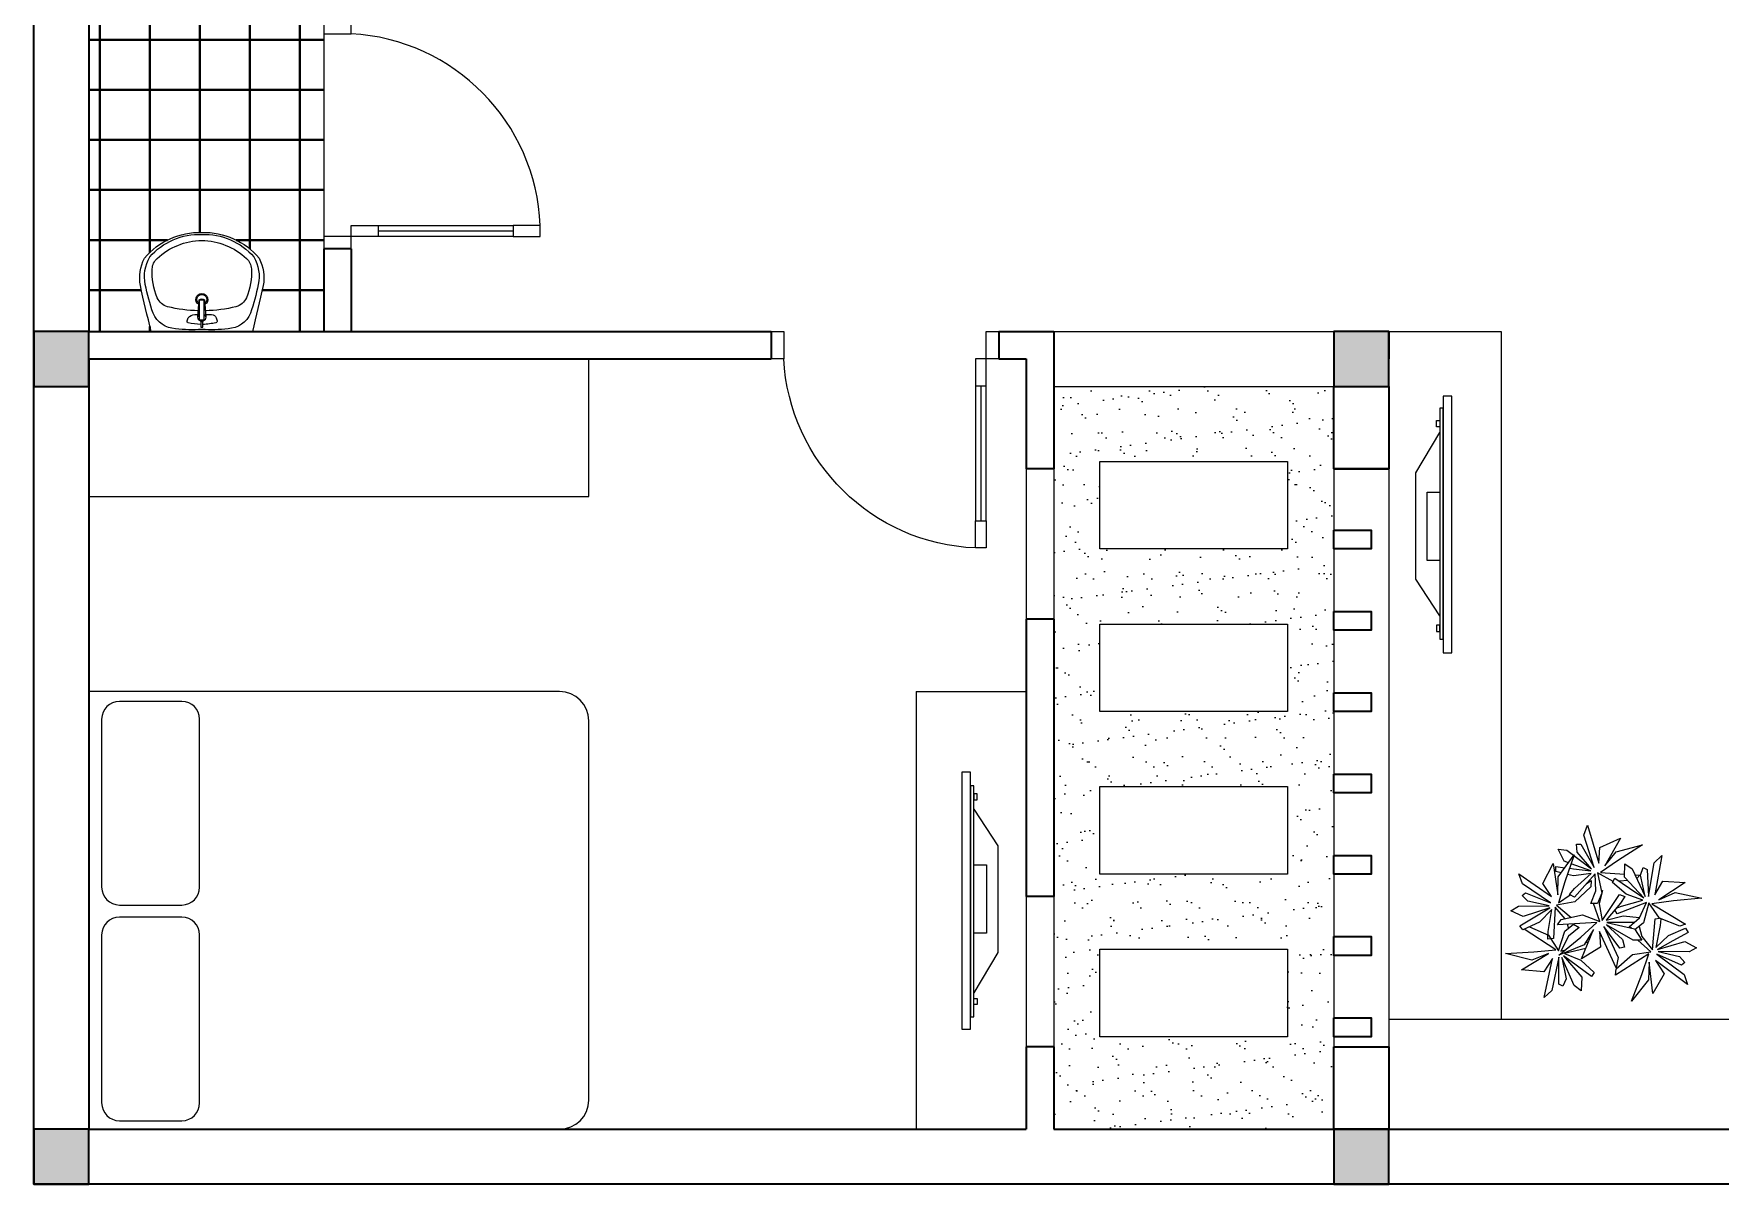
# Model space of a CAD drawing. Header units: millimetres. Extents: x -529782 to -142003, y -492574 to -273331.
# Drawn here: x -437588 to -430842, y -323175 to -318575 of the extents above; entities that cross this region are included whole.
import ezdxf

# ---------------------------------------------------------------- set-up
doc = ezdxf.new("R2010")
doc.units = ezdxf.units.MM
doc.header["$LTSCALE"] = 500
doc.header["$MEASUREMENT"] = 0
doc.layers.get('0').update_dxf_attribs({"linetype": 'CONTINUOUS', "lineweight": 13})
for name, color, linetype, lineweight in [('1.cat 30', 30, 'CONTINUOUS', 35), ('1.cot', 2, 'CONTINUOUS', 35), ('4.dim 08', 8, 'CONTINUOUS', 13), ('CA.dim 08', 251, 'CONTINUOUS', 13), ('CA.noi that 15', 15, 'CONTINUOUS', 9), ('garden1', 88, 'CONTINUOUS', 9), ('noithat', 15, 'CONTINUOUS', 9), ('RAT MANH', 250, 'CONTINUOUS', 40)]:
    doc.layers.add(name, color=color, linetype=linetype, lineweight=lineweight)
doc.layers.add('NTHT', color=5, linetype='CONTINUOUS')

# ---------------------------------------------------------------- blocks, each defined once
blk = doc.blocks.new('A$C1A9D127A')
at = {"layer": 'noithat', "color": 135, "linetype": 'Continuous'}
for p, q in [((49.99985728343017, 109.9998206971213), (-0.0001427165698260069, 109.9998206971213)), ((-0.0001427165698260069, 109.9998206971213), (-0.0001427165698260069, -0.000179302878677845)), ((49.99985728343017, -0.000179302878677845), (49.99985728343017, 109.9998206971213)), ((-0.0001427165698260069, -0.000179302878677845), (49.99985728343017, -0.000179302878677845))]:
    blk.add_line(p, q, dxfattribs=at)
blk = doc.blocks.new('A$C2BDB356E')
at = {"layer": 'noithat', "color": 135, "linetype": 'Continuous'}
for p, q in [((0.0007344302721321583, 599.9999563574092), (0.0007344302721321583, 699.9999563574092)), ((0.0007344302721321583, 699.9999563574092), (40.00073443027213, 699.9999563574092)), ((40.00073443027213, 699.9999563574092), (40.00073443027213, 599.9999563574092)), ((40.00073443027213, 599.9999563574092), (0.0007344302721321583, 599.9999563574092)), ((0.0007344302721321583, 99.99995635740925), (0.0007344302721321583, -4.364259075373411e-05)), ((40.00073443027213, 99.99995635740925), (0.0007344302721321583, 99.99995635740925)), ((40.00073443027213, -4.364259075373411e-05), (40.00073443027213, 99.99995635740925)), ((0.0007344302721321583, -4.364259075373411e-05), (40.00073443027213, -4.364259075373411e-05))]:
    blk.add_line(p, q, dxfattribs=at)
at = {"layer": 'noithat', "color": 8, "linetype": 'Continuous'}
for p, q in [((0.0007344302721321583, 99.99995635740925), (0.0007344302721321583, 599.9999563574092)), ((20.00073443027213, 599.9999563574092), (20.00073443027213, 99.99995635740925)), ((40.00073443027213, 599.9999563574092), (40.00073443027213, 99.99995635740925))]:
    blk.add_line(p, q, dxfattribs=at)
at = {"layer": 'noithat', "color": 1, "linetype": 'Continuous'}
blk.add_arc((10.18820847296689, 740.3098040898665), 740.9098847954065, 272.306074052381, 356.8812333185894, dxfattribs=at)
blk = doc.blocks.new('LON')
at = {"layer": 'garden1'}
for points in [[(23.24277342360438, 127.7441970680229), (19.07211953650403, 129.2784137483977), (13.46029109584197, 140.7057993440976), (21.68536592649616, 139.6467053774395), (44.87221260308434, 122.0152245208446), (31.44422030907299, 137.8841682459897), (30.72826271171652, 145.3525397363992), (34.96143613308232, 145.5530660055956), (47.49797342567035, 123.3813651075616), (37.86921471059759, 154.0726730237802), (41.09189834709105, 163.5902553942724), (52.06642477742571, 127.4265266922885), (53.01899839319231, 142.269263754788), (72.47093255032814, 151.055171650165), (57.66573878550116, 125.001292138928), (68.37716678383731, 138.0814920699777), (93.35478190221329, 144.9043365646939), (70.553270886252, 130.3718485674908), (53.46545266813337, 118.6452747906005), (76.42569240318699, 117.0629560116358)], [(19.98918023412989, 74.7878463963425), (10.57944507120555, 85.73703142153681), (8.829644571233075, 56.18617319017358), (3.566967436228879, 55.30449900277017), (3.92520145564049, 62.60611008440901), (7.355701882836001, 83.61544902733294), (-4.395831226014707, 71.53341287477815), (-19.99101625333424, 64.25944202225946), (-22.80142645724845, 68.11691405529564), (-8.58389704937872, 76.65834259716212), (5.633632358541945, 85.1997711389995), (-19.85317809413391, 76.85127972140617), (-31.34285499911493, 82.3344434631872), (-24.23409029516188, 86.60515773412772), (4.889705583773321, 87.15605663805036), (-15.48590451451309, 91.27538487495622), (-20.67966256988439, 96.68962953714072), (-17.48346886404761, 99.47249025852943), (6.10206430805556, 89.85626891186985), (-20.48672544564761, 107.9589105819177), (-23.86194541461737, 117.4234736548242), (7.176675619710295, 95.86287282164267), (-1.282104474572407, 108.0965672479651), (8.52696324975841, 127.053152129738), (13.07308159935928, 97.43337481874914), (13.36248728575447, 114.3372963859001), (28.72354708491184, 135.1812476871128), (19.85125251300633, 109.6394290159806), (13.72053981200588, 89.84244879730977), (24.82264763888816, 97.44165948942828)], [(68.43148713920527, 84.69649789207324), (73.30256113791256, 86.63953272701474), (93.83742629153858, 92.25023403100204), (77.96446267411375, 97.91796320589492), (64.86739540644339, 109.0798302981857), (67.20805979007127, 113.2391314706474), (80.88543634591042, 103.8570467049431), (94.56281290172774, 94.47496193925326), (76.37769883609144, 114.1873043272208), (76.5901445557829, 126.9165080264502), (83.42883283370611, 122.225465643598), (96.03301335316064, 95.9645896217844), (91.31220321246656, 116.2093001313478), (94.07838594667555, 123.1833521157387), (97.93781885951466, 121.4327106357814), (98.99284148713923, 95.98401685288991), (104.4086435689678, 127.6910896255431), (111.6145685041192, 134.6942824565776), (104.9027841395655, 97.50278538206476), (112.5148001941707, 110.2805571590288), (133.8333336512733, 109.2365019693243), (108.7816442834592, 92.79231576812163), (124.2770307168976, 99.55392203283554), (149.6195016399506, 94.24434281083813), (122.7006074056044, 91.69969250069698), (102.1463150208801, 89.048819330681), (134.2406785930871, 69.72376774226723), (128.6306042002834, 67.61497630939994), (109.4882305737265, 75.33321522387268), (99.47664153097867, 89.91928326289053), (94.27328516883426, 70.94141418945219), (86.24905367579049, 64.28773384659144)], [(16.26504039290012, 118.2758707034227), (11.15409132592322, 119.4866720618156), (11.34210316254757, 124.2556496827892), (19.86326816684596, 123.1584299454989)], [(65.4935783056062, 110.1925414091238), (50.69242575181124, 118.2034765093122), (54.70935602622922, 98.93955418880796), (50.56233008429263, 89.27470572455786), (44.40683900515432, 89.24181842054531), (49.11004201811738, 101.364788742183), (48.4552030351042, 117.3731401221885), (28.75413842697162, 95.27827471625642), (24.0791667243393, 97.85077536337485), (28.88889008817205, 103.3560834531381), (44.61056771957374, 117.7084180525999), (27.89877317473292, 115.5197995176568), (22.35045807223651, 116.8342143894988)], [(24.34672380824486, 122.5811220282776), (27.79225282385596, 122.1374617495021), (44.24240248517162, 120.0192738162004), (25.8119013866235, 126.7991176915966)], [(86.23095948502305, 116.3872201127233), (90.84019742417149, 116.0695716982591), (87.92287120217952, 112.8621132027183)], [(39.86209046388103, 107.7359114010178), (44.63541504139721, 111.0031737742684), (44.22208205694187, 105.0241193470283), (29.24680575972889, 90.8205008002551), (11.8193532780133, 87.77596536817146), (25.80952472036006, 76.08331418407033)], [(54.18532671686989, 101.4526323900936), (55.38424893104093, 101.6147850779234), (52.28079401785362, 88.98723204489215), (54.99097208550666, 73.19637827311817), (71.68379521436873, 97.64355970552424), (76.65103167292546, 95.69428241260175), (72.59003756219317, 89.61561620753491), (58.84677879756055, 73.3588177979982), (75.137776104988, 77.6805691478221), (90.58973054352828, 76.0751703713031)], [(79.35159543319605, 110.9636529529962), (71.55061607970856, 110.2603269431274)], [(85.32901895615214, 71.14120106236078), (76.09531530251843, 71.1316823198722), (59.5093618581086, 71.11458436808607), (85.66216129610257, 65.17270776590158), (92.698366698678, 54.56282682724122), (84.405389976484, 54.55427785136271), (59.14173493456474, 69.05416439996043), (74.50083997212641, 55.04587241112313), (76.17225907983084, 47.73180882331508), (72.00012229390995, 46.98800600033428), (56.71368804285885, 67.3613713553641), (70.21328452587477, 38.16496282971639), (68.2426332960531, 28.31170967503567), (52.70399078182527, 62.76176182033669), (53.67007895524875, 47.91989827017824), (35.51102411733882, 36.70300710576703), (46.8390609512935, 64.4460058890545), (37.90059912035213, 50.09573689865647), (14.00913106402732, 40.11424311697192), (34.75012334257917, 57.46109733612684), (50.18617515182996, 71.28984885397949), (12.79083462741983, 69.03279345740157), (16.21916859039629, 73.94873306631052), (36.36597260986309, 78.4329239409999), (52.87925526771869, 72.08494852660806), (46.90837430640386, 89.25518352024665)], [(83.20225150570332, 65.7315955615195), (80.68333115295536, 67.00427235224925), (90.39442502491147, 75.65188380339532), (97.10683630068525, 90.19972429142217), (69.5014099183536, 79.51068980504351), (67.07767875578429, 83.09508804083453)], [(39.53948885821592, 46.5689436349785), (19.26317336094507, 41.7905992307642), (34.92634690443811, 35.56652319121349), (47.62156132869131, 23.94963984316564), (45.13564591926843, 19.87548709967814), (31.79770654860476, 29.73416436105617), (18.459767177912, 39.59284162241966), (35.93826863637514, 19.25133718526922), (35.27696865789767, 6.537547728992649), (28.6079989725622, 11.46688635967439), (16.93793918812298, 38.15599800895143), (20.94173719542596, 17.7573717435298), (17.93128588803665, 10.88522863341495), (14.13600342963036, 12.77091128456232), (13.97926758488757, 38.24098238526494), (7.448458712249703, 6.744666545637301), (0, 0), (8.019432190259977, 36.93161533625971), (-0.03854679626238067, 24.4302868207451), (-21.30698858902178, 26.22564297146164), (4.309134108152648, 41.77596959064249), (-11.4151066555205, 35.56512645898329), (-36.55452776699531, 41.76528534237877), (-9.562628676518216, 43.35886480056797), (11.07237568582059, 45.28309424797771), (-18.86887086908246, 64.78283772440045)], [(-13.67129498601571, 67.20711261508404), (4.218807607729104, 59.24912892497377), (13.70968481581804, 44.31900682834384), (19.57919371005119, 63.10153321168036), (27.90675546560669, 69.52483728411607), (33.29956277411839, 66.5568781648617), (23.28949179214396, 58.25717895731214), (16.0681236607852, 43.95515216696367), (20.39951144152292, 45.45887635942199)], [(23.35560674373119, 66.01439653597481), (22.24939765490853, 69.60368010867387)], [(28.31885316714761, 69.970011772617), (28.53195879523264, 69.18075342994416)], [(110.7220090767005, 74.83575354857021), (110.1650619223801, 68.24487895003404), (105.9956514712831, 47.36961434116529), (118.1660315771151, 59.02963046808145), (134.0080810378786, 65.74899925403588), (136.6806810929338, 61.79479833022924), (122.1707240320611, 53.76016765474924), (107.660766971203, 45.72553697924013), (133.4261873898649, 53.16985875151295), (144.7153117684284, 47.2848412693711), (137.4603332380066, 43.26752593161655), (108.335228426331, 43.74422888974368), (128.5528620904443, 38.90877223869029), (133.5524162177535, 33.3147015805589), (130.2600538663173, 30.64630915313319), (107.0283817919844, 41.08845934510464), (132.9621073145099, 22.05923822276236), (136.0013914903029, 12.48151324765058), (105.7425732956472, 35.1234969386278), (113.7645810883332, 22.59905559483741), (103.2929775031807, 4.000253527090535), (99.79444139954285, 33.76195114552684), (98.90897804468113, 16.87875610882475), (82.82226566342433, -3.410407224408118), (92.58995440026774, 21.8025729393994), (99.41513439599657, 41.37099091392884), (67.7731117503572, 21.31386761835893), (68.39708167437493, 27.27462239724991), (83.86403175922896, 40.94119237923587), (101.388027230314, 43.36912951379782), (88.92091928783339, 54.55893277229916)], [(90.09856202806259, 67.47974021821574), (92.69155798246356, 57.8748789470701), (102.6990814922538, 45.36306048609549), (105.4901156398555, 74.83381128052133), (109.4717382651725, 75.35724317126733)], [(39.04420320915233, 51.93173805894912), (42.17271423525381, 53.01786055695266)]]:
    blk.add_lwpolyline(points, dxfattribs=at)
blk = doc.blocks.new('LCD')
blk.add_lwpolyline([(-293.9348753131344, -78.38028329071676), (-173.8344623679295, 0), (173.8344623679295, 0), (305.4047792079509, -78.38028329073131)])
for points in [[(-112.6690302749921, -37.38028329072404), (110.8309697250079, -37.38028329072404), (110.8309697250079, -78.38028329072404), (-112.6690302749921, -78.38028329072404)], [(-414.6691140700132, -89.59505676757544), (-414.6691140700132, -118.3803559560329), (424.3031381051987, -118.3803559560329), (424.3031381051987, -89.59505676757544)], [(-370.1690302749921, -89.59505676757544), (384.3309697250079, -89.59505676757544), (384.3309697250079, -78.38028329072404), (-370.1690302749921, -78.38028329072404)], [(-344.1690302749921, -78.38028329072404), (-324.1690302749921, -78.38028329072404), (-324.1690302749921, -67.88028329072404), (-344.1690302749921, -67.88028329072404)], [(344.1690302749921, -78.38028329072404), (324.1690302749921, -78.38028329072404), (324.1690302749921, -67.88028329072404), (344.1690302749921, -67.88028329072404)]]:
    blk.add_lwpolyline(points, close=True)
blk = doc.blocks.new('LB')
at = {"layer": 'CA.noi that 15'}
for points in [[(-225.0000000000036, 0, 0.00715951552299166), (-273, -203.4897723640211, 0.1619198315888996), (-254.9308359635256, -324.6108444543647, 0.2300763948304888), (-9.094947017729282e-13, -439.9999999999989, 0.2300763948304889), (254.9308359635243, -324.6108444543647, 0.161919831588894), (273, -203.4897723640211, 0.007159515522987385), (225.0000000000023, 0)], [(216.4925451009931, -80.28914582800644, 0.2857762006744261), (116.4577819525553, -11.7264805697082, 0.05324895662298185), (4.547473508864641e-13, -8.717014769758407, 0.0532489566229818), (-116.457781952558, -11.72648056970911, 0.2857762006744263), (-216.4925451009949, -80.28914582800644, 0.0261188910767663), (-251, -208.1482769904169, 0.1828913300787753), (-231.6265457520908, -330.4339747134914, 0.2264730495886041), (-1.364242052659392e-12, -430.638764293589, 0.226473049588604), (231.6265457520908, -330.4339747134914, 0.1828913300787497), (251, -208.1482769904173, 0.02611889107674409)]]:
    blk.add_lwpolyline(points, format="xyb", close=True, dxfattribs=at)
for points in [[(-4.642100318369557, -30.54651999733323, 0.05091970351097123), (-60.43249699888611, -38.67063978293299, 0.4550738400397396), (-65.25905792041067, -46.36225864447033), (-61.14037776060513, -59.97870053259294, 0.2425177632962802), (-30.74250099478513, -74.75794050045897), (-16.69255750458069, -74.75794050045806)], [(9.524471682713738, -76.50839315901612, 0.7450101492190555), (-9.094947017729282e-13, -44.10808223062713, 0.7450101492190555), (-9.524471682715102, -76.50839315901612)], [(-17.48431541254058, -63.21405958222567), (-12.16060777981193, -140.454138731086, 0.3498836296653924), (12.16060777980829, -140.454138731086), (17.48431541253922, -63.21405958222567)], [(16.69255750457887, -74.75794050045806), (43.55986075457076, -74.75794050045806, 0.3305759068137352), (63.47080706874431, -59.97870053259339), (67.5894872285503, -46.36225864446942, 0.4550738400397397), (62.7629263070271, -38.67063978293254, 0.04891794026142181), (4.642100318368648, -30.54651999733323)], [(-15.52406878799718, -91.65469060038981, 0.05992485428890888), (-151.8340918766921, -109.640883800061, 0.2338672628618872), (-198.0378745664975, -149.3845572819522, 0.11430768862143), (-220.4523989751093, -277.4139925811553, 0.1955244708288293), (-198.3823421961002, -324.234444566411, 0.1833533645565591), (-3.410605131648481e-13, -403.8053916709545, 0.183353364556559), (198.3823421960981, -324.2344445664113, 0.1955244708288292), (220.4523989751087, -277.4139925811545, 0.1143076886214278), (198.0378745664973, -149.3845572819565, 0.2338672628618896), (151.8340918766912, -109.6408838000611, 0.05992485428890924), (15.52406878799502, -91.6546906003897)]]:
    blk.add_lwpolyline(points, format="xyb", dxfattribs=at)
for points in [[(9.524471682713283, -50.33124167318238), (-9.524471682714648, -50.33124167318238), (-9.524471682714648, -140), (9.524471682713283, -140)], [(-4.642100318370467, -18.86351208096585), (4.642100318368648, -18.86351208096585), (4.642100318368193, -42.40247154831923), (-4.642100318370467, -42.40247154831923)]]:
    blk.add_lwpolyline(points, close=True, dxfattribs=at)
for radius, start, end in [(26.54878672550494, 120.8988147049389, 59.10118529506399), (22.12788702186934, 126.8903920545422, 53.10960794546185)]:
    blk.add_arc((-9.094947017729282e-13, -141.8663260221169), radius, start, end, dxfattribs=at)

msp = doc.modelspace()

# ---------------------------------------------------------------- hatches: boundary and pattern name
at = {"layer": '1.cot'}
for points in [[(-437368.2814957089, -319765.1568369382), (-437588.2814957089, -319765.1568369382), (-437588.2814957089, -319985.1568369382), (-437368.2814957089, -319985.1568369382)], [(-432168.2814957089, -319765.1568369382), (-432388.2814957089, -319765.1568369382), (-432388.2814957089, -319985.1568369382), (-432168.2814957089, -319985.1568369382)], [(-437368.2814957089, -322955.1568369382), (-437588.2814957089, -322955.1568369382), (-437588.2814957089, -323175.1568369382), (-437368.2814957089, -323175.1568369382)], [(-432168.2814957089, -322955.1568369382), (-432388.2814957089, -322955.1568369382), (-432388.2814957089, -323175.1568369382), (-432168.2814957089, -323175.1568369382)]]:
    msp.add_hatch(color=256, dxfattribs=at).paths.add_polyline_path(points)
at = {"layer": 'CA.dim 08'}
h = msp.add_hatch(dxfattribs=at)
h.set_pattern_fill('AR-SAND', color=256, scale=75, style=0)
h.set_pattern_definition([(37.50000000000001, (-145523.5924993914, 0), (-4.724501858220612, 144.5117826759869), [0, -114, 0, -127.5, 0, -121.875]), (7.499999999999999, (-145523.5924993914, 0), (132.7332528950795, 211.6609548922305), [0, -61.49999999999999, 0, -102.75, 0, -39.375]), (327.5, (-145615.8424993914, 0), (233.5606396313621, 0.4244290152723373), [0, -37.5, 0, -135, 0, -176.25]), (317.5, (-145615.8424993914, 0), (225.459495342922, 65.82566737006869), [0, -18.75, 0, -88.5, 0, -101.25])])
h.paths.add_polyline_path([(-433323.281495709, -322585.1568369383), (-433323.281495709, -322235.1568369383), (-432573.281495709, -322235.1568369383), (-432573.281495709, -322585.1568369383)])
h.paths.add_polyline_path([(-433323.2814957089, -321935.1568369382), (-433323.281495709, -321585.1568369382), (-432573.281495709, -321585.1568369382), (-432573.281495709, -321935.1568369382)])
h.paths.add_polyline_path([(-432573.2814957089, -320935.1568369382), (-432573.281495709, -321285.1568369382), (-433323.281495709, -321285.1568369382), (-433323.2814957089, -320935.1568369382)])
h.paths.add_polyline_path([(-432388.2814957089, -319985.1568369381), (-433508.281495709, -319985.1568369382), (-433508.2814957091, -322955.1568369382), (-432388.2814957089, -322955.1568369382)])
h.paths.add_polyline_path([(-432573.281495709, -320285.1568369381), (-432573.2814957089, -320635.1568369381), (-433323.281495709, -320635.1568369381), (-433323.281495709, -320285.1568369381)])
at = {"layer": 'RAT MANH'}
h = msp.add_hatch(dxfattribs=at)
h.set_pattern_fill('_USER', color=256, scale=200, angle=270, style=0, double=1, pattern_type=0)
h.set_pattern_definition([(270, (-145523.5924993914, 0), (200, -3.673940397442059e-14), []), (0, (-145523.5924993914, 0), (0, 200), [])])
h.paths.add_polyline_path([(-436428.281495709, -318525.1568369377), (-436428.281495709, -318105.1568369382), (-435843.5340209616, -318105.1568369382), (-436038.865719617, -317718.4000736005), (-436195.2967882006, -317797.4056637943), (-436068.281495709, -317660.1568369382), (-436068.281495709, -317587.0571477042), (-436097.6972718011, -317601.9136002759), (-436318.281495709, -317165.1568369382), (-437368.2814957089, -317165.1568369383), (-437368.2814957089, -319765.1568369382), (-437118.4795062902, -319765.1568369382, -0.007159515531317983), (-437161.6795063373, -319582.0160415969, -0.09511499019545783), (-437160.5801728148, -319516.1807706684, -0.06579158468115663), (-437145.4172586573, -319473.0070769293, -0.2300763948304888), (-436915.9795062902, -319369.1568369382, -0.230076394830489), (-436686.5417539231, -319473.0070769293, -0.06757322257719921), (-436671.1292778981, -319517.3943821091, -0.09332549331439043), (-436670.2795062839, -319582.0160418296, -0.007159515522987384), (-436713.479506285, -319765.1568369383), (-436428.281495709, -319765.1568369383), (-436428.281495709, -319435.1568369383), (-436428.281495709, -319385.1568369383), (-436428.281495709, -318575.1568369377)])
h.paths.add_polyline_path([(-436799.3042349222, -318372.2670967295), (-436823.9059765458, -318392.0861193779), (-436849.104994988, -318399.4056573894), (-436877.4316711483, -318405.2488538742), (-436896.9045957865, -318405.2488538742), (-436916.3775204246, -318405.2488538742), (-436944.7041965849, -318399.4056573896), (-436969.9032150271, -318392.0861193779), (-436994.5049566506, -318372.2670967296), (-437018.366669263, -318347.4750929222), (-437033.0508005522, -318314.4190958819), (-437044.0638946193, -318283.1995426749), (-437051.4059631978, -318254.7346512001), (-437056.0675938549, -318225.3632019662), (-437058.9045957865, -318165.1802963681), (-437058.9045957867, -318066.7731072456), (-437052.8161119572, -318017.9761630593), (-437047.9388803105, -317987.0714255816), (-437045.5002644867, -317973.2488538741), (-437084.9104883213, -317973.2488538742), (-437110.4678716813, -317957.4041013143), (-437123.2465574936, -317938.2263782984), (-437129.6359062674, -317910.5252219382), (-437133.1545957867, -317862.998853874), (-437129.6359062674, -317815.4724858101), (-437123.2465574937, -317787.77132945), (-437110.4678716811, -317768.5936064341), (-437084.9104883211, -317752.7488538741), (-436896.9045957865, -317752.7488538741), (-436708.898703252, -317752.7488538741), (-436683.3413198922, -317768.5936064342), (-436670.5626340796, -317787.77132945), (-436664.1732853057, -317815.4724858103), (-436660.6545957867, -317862.9988538743), (-436664.1732853057, -317910.525221938), (-436670.5626340795, -317938.2263782984), (-436683.3413198921, -317957.4041013143), (-436708.898703252, -317973.2488538742), (-436748.3089270864, -317973.2488538742), (-436745.8703112626, -317987.071425582), (-436740.9930796162, -318017.9761630583), (-436734.9045957867, -318066.7731072455), (-436734.9045957865, -318165.1802963692), (-436737.7415977182, -318225.3632019662), (-436742.4032283755, -318254.7346512004), (-436749.7452969538, -318283.1995426741), (-436760.7583910206, -318314.4190958817), (-436775.4425223099, -318347.4750929221)], flags=16)
h.paths.add_polyline_path([(-436904.7955715407, -318405.2173637793), (-436912.3353476397, -318404.882174629), (-436919.2848115686, -318404.1174450297), (-436925.5984205603, -318403.1364274448), (-436932.2612672141, -318401.8705744334), (-436939.0595909327, -318400.3920941709), (-436946.1532881895, -318398.6855988327), (-436952.6055346465, -318396.9486499746), (-436958.9481770151, -318394.8979433525), (-436965.2162680583, -318392.3599497029), (-436971.3258469678, -318389.2207531187), (-436977.4912203575, -318385.2965980479), (-436983.6346149952, -318380.7280680767), (-436989.728903044, -318375.6497150582), (-436996.0188481069, -318369.9563128611), (-437002.0106169787, -318364.1250365399), (-437007.7632988568, -318357.9480769394), (-437013.1821695958, -318351.3366179184), (-437018.0300274512, -318344.3878050628), (-437022.4134023916, -318336.8665103159), (-437026.3426191257, -318329.0106498809), (-437029.8762005992, -318321.0332725158), (-437033.2260349799, -318312.7878277387), (-437036.2910139249, -318304.7785697352), (-437039.102328507, -318296.9652133422), (-437041.6841841427, -318289.2988443786), (-437044.0401653627, -318281.7823620926), (-437046.1657675783, -318274.4384893884), (-437048.0806192217, -318267.1981668224), (-437049.8010287036, -318260.0013368199), (-437051.3741900283, -318252.6424368914), (-437052.7429063857, -318245.287851236), (-437053.961941737, -318237.2969281512), (-437055.0468843424, -318228.1862299726), (-437056.0105751774, -318217.4839382806), (-437056.641162088, -318208.0515025864), (-437057.0322906421, -318201.2049353326), (-437057.3889774986, -318193.8335045354), (-437057.7092453652, -318185.9227320304), (-437057.9911169513, -318177.4581396181), (-437058.2326149647, -318168.4252491495), (-437058.4317621145, -318158.8095824023), (-437058.5858522326, -318148.6276662397), (-437058.6892636448, -318138.0200474526), (-437058.7356458007, -318127.1582778837), (-437058.7186481496, -318116.2139093038), (-437058.6319201412, -318105.3584935486), (-437058.4691112247, -318094.7635824328), (-437058.2238708495, -318084.6007277694), (-437057.8898484649, -318075.0414813667), (-437057.4633343418, -318066.213448127), (-437056.9511820335, -318058.0684452567), (-437056.3628859172, -318050.5143430704), (-437055.7079403665, -318043.4590118519), (-437054.9958397573, -318036.810321903), (-437054.2360784661, -318030.4761435306), (-437053.4381508663, -318024.3643470297), (-437052.2300372931, -318015.6220424154), (-437050.4704569234, -318003.6573288966), (-437048.6879360399, -317992.1919077252), (-437046.8717705295, -317981.1372704555), (-437046.4143458882, -317978.5063260856), (-437047.3260300807, -317983.9022577443), (-437048.2329198976, -317989.4223152013), (-437049.1326181305, -317995.0521645128), (-437050.0227275856, -318000.7774718002), (-437050.9008510686, -318006.5839031534), (-437051.7645913819, -318012.4571247468), (-437052.611551332, -318018.3828026857), (-437053.4381508653, -318024.3643470281), (-437054.2360784659, -318030.4761435353), (-437054.9958397574, -318036.8103219051), (-437055.7079403668, -318043.4590118522), (-437056.3628859171, -318050.5143430695), (-437056.9511820336, -318058.0684452577), (-437057.4633343415, -318066.2134481264), (-437057.889848465, -318075.0414813692), (-437058.2238708495, -318084.6007277709), (-437058.4691112248, -318094.7635824349), (-437058.6319201411, -318105.3584935421), (-437058.7186481497, -318116.2139092989), (-437058.7356458007, -318127.1582778827), (-437058.6892636447, -318138.0200474641), (-437058.5858522325, -318148.6276662471), (-437058.4317621146, -318158.8095824047), (-437058.2326149647, -318168.4252491422), (-437057.991116951, -318177.4581396209), (-437057.7092453652, -318185.9227320329), (-437057.388977499, -318193.8335045314), (-437057.0322906426, -318201.2049353325), (-437056.641162088, -318208.0515025919), (-437056.217569127, -318214.3876844819), (-437055.7634890511, -318220.2279591929), (-437055.2802910181, -318225.594126533), (-437054.7669116599, -318230.5372728734), (-437054.2216794727, -318235.1158062198), (-437053.6429229551, -318239.3881345699), (-437053.0289706033, -318243.4126659401), (-437052.3781509168, -318247.2478083308), (-437051.6887923927, -318250.951969741), (-437050.9592235294, -318254.5835581852), (-437050.1877289479, -318258.1924388054), (-437049.3724177826, -318261.7943052748), (-437048.5113552955, -318265.3963084111), (-437047.6026067376, -318269.0055990496), (-437046.6442373729, -318272.6293280033), (-437045.6343124612, -318276.2746460792), (-437044.5708972574, -318279.9487041128), (-437043.4520570227, -318283.6586529091), (-437042.2761794674, -318287.4101525903), (-437041.0429421143, -318291.2029004801), (-437039.7523449436, -318295.0351031603), (-437038.4043879302, -318298.9049672525), (-437036.999071055, -318302.8106993494), (-437035.5363942899, -318306.7505060738), (-437034.0163576111, -318310.7225940228), (-437032.4389610045, -318314.7251697898), (-437030.8024119432, -318318.7534510007), (-437029.0977479605, -318322.7906992246), (-437027.3142140841, -318326.8171870486), (-437025.4410553418, -318330.8131870608), (-437023.4675167674, -318334.7589718475), (-437021.3828433931, -318338.6348139829), (-437019.1762802487, -318342.4209860587), (-437016.8370723645, -318346.0977606549), (-437014.3590038652, -318349.6497695529), (-437011.7540152525, -318353.0790813169), (-437009.0385861204, -318356.3921237011), (-437006.2291960635, -318359.5953244639), (-437003.3423246754, -318362.6951113638), (-437000.3944515525, -318365.69791216), (-436997.4020562847, -318368.6101546126), (-436994.381618473, -318371.4382664737), (-436991.3469175764, -318374.1851541758), (-436988.3009325375, -318376.8396388452), (-436985.2439421734, -318379.3870202844), (-436982.1762252932, -318381.8125982844), (-436979.0980607102, -318384.1016726456), (-436976.0097272413, -318386.2395431646), (-436972.9115036929, -318388.2115096417), (-436969.8036688842, -318390.0028718717), (-436966.6856314615, -318391.6049679522), (-436963.5533194428, -318393.0332891607), (-436960.4017906703, -318394.3093650757), (-436957.2261029966, -318395.4547252723), (-436954.0213142727, -318396.4908993261), (-436950.7824823465, -318397.4394168145), (-436947.5046650682, -318398.3218073156), (-436944.1829202909, -318399.159600403), (-436940.8170297562, -318399.9693158894), (-436937.4256707492, -318400.7474345238), (-436934.0322444724, -318401.4854272963), (-436930.6601521245, -318402.1747651892), (-436927.3327948721, -318402.806919194), (-436924.0735739223, -318403.3733602929), (-436920.9058904611, -318403.8655594748), (-436917.8531456787, -318404.2749877261), (-436914.9319584805, -318404.5964396158), (-436912.1318186687, -318404.8380040538), (-436909.4354337581, -318405.0110935328), (-436906.825511263, -318405.1271205464), (-436904.2847586981, -318405.1974975875), (-436901.7958835858, -318405.2336371491), (-436899.3415934388, -318405.2469517244), (-436896.9045957669, -318405.2488538066), (-436894.4675981332, -318405.2469517245), (-436892.0133079809, -318405.2336371491), (-436889.5244328755, -318405.1974975875), (-436886.9836803122, -318405.1271205465), (-436884.373757817, -318405.0110935328), (-436881.6773729068, -318404.8380040539), (-436878.8772330941, -318404.5964396156), (-436875.9560458993, -318404.2749877261), (-436872.9033011124, -318403.8655594753), (-436869.7356176488, -318403.3733602935), (-436866.4763966958, -318402.8069191935), (-436863.149039446, -318402.1747651877), (-436859.7769470946, -318401.4854272947), (-436856.3835208201, -318400.7474345233), (-436852.9921618116, -318399.9693158856), (-436849.6262712796, -318399.1596004008), (-436846.3045265056, -318398.3218073157), (-436843.0267092242, -318397.4394168152), (-436839.7878773003, -318396.4908993267), (-436836.5830885757, -318395.454725272), (-436833.4074009022, -318394.3093650751), (-436830.2558721304, -318393.0332891611), (-436827.1235601113, -318391.6049679526), (-436824.00552269, -318390.0028718726), (-436820.8976878798, -318388.2115096412), (-436817.7994643329, -318386.2395431646), (-436814.7111308635, -318384.1016726458), (-436811.6329662819, -318381.8125982854), (-436808.5652493999, -318379.3870202836), (-436805.5082590352, -318376.8396388477), (-436802.4622739964, -318374.1851541748), (-436799.4275731015, -318371.4382664731), (-436796.4071352867, -318368.6101546101), (-436793.4147400203, -318365.69791216), (-436790.4668668969, -318362.695111364), (-436787.5799955096, -318359.5953244634), (-436784.7706054525, -318356.3921236998), (-436782.0551763207, -318353.079081316), (-436779.4501877084, -318349.6497695539), (-436776.9721192099, -318346.0977606555), (-436774.6329113254, -318342.4209860586), (-436772.4263481799, -318338.6348139827), (-436770.3416748061, -318334.7589718471), (-436768.3681362316, -318330.8131870635), (-436766.4949774898, -318326.8171870484), (-436764.7114436124, -318322.7906992228), (-436763.0067796294, -318318.7534509996), (-436761.370230571, -318314.7251697966), (-436759.7928339604, -318310.7225940211), (-436758.2727972869, -318306.750506081), (-436756.8101205184, -318302.8106993531), (-436755.404803641, -318298.9049672518), (-436754.0568466276, -318295.0351031589), (-436752.7662494579, -318291.2029004812), (-436751.5330121056, -318287.4101525964), (-436750.3571345487, -318283.6586529057), (-436749.2382943143, -318279.9487041101), (-436748.1748791111, -318276.2746460767), (-436747.1649541976, -318272.6293279947), (-436746.2065848348, -318269.0055990515), (-436745.2978362777, -318265.3963084153), (-436744.4367737895, -318261.7943052733), (-436743.6214626245, -318258.1924388019), (-436742.8499680437, -318254.5835581829), (-436742.1203991801, -318250.9519697442), (-436741.4310406556, -318247.2478083331), (-436740.7802209691, -318243.4126659411), (-436740.1662686187, -318239.3881345727), (-436739.5875121006, -318235.1158062195), (-436739.0422799135, -318230.5372728737), (-436738.5289005548, -318225.5941265336), (-436738.0457025224, -318220.2279591937), (-436737.5916224457, -318214.3876844769), (-436737.1680294853, -318208.0515025903), (-436736.7769009304, -318201.204935333), (-436736.4202140744, -318193.8335045427), (-436736.0999462077, -318185.9227320307), (-436735.8180746215, -318177.4581396202), (-436735.5765766083, -318168.4252491324), (-436735.3774294585, -318158.8095824034), (-436735.2233393404, -318148.6276662397), (-436735.1199279282, -318138.0200474535), (-436735.0735457723, -318127.158277876), (-436735.0905434233, -318116.2139092983), (-436735.1772714317, -318105.3584935448), (-436735.3400803483, -318094.7635824342), (-436735.5853207236, -318084.6007277702), (-436735.9193431077, -318075.0414813682), (-436736.3458572314, -318066.2134481276), (-436736.8580095388, -318058.0684452613), (-436737.446305656, -318050.5143430646), (-436738.1012512061, -318043.4590118541), (-436738.8133518156, -318036.8103219031), (-436739.5731131082, -318030.4761435246), (-436740.3710407077, -318024.3643470297), (-436741.1976402381, -318018.3828027059), (-436742.0446001918, -318012.4571247653), (-436742.9083405051, -318006.583903155), (-436743.7864639866, -318000.7774717957), (-436744.6765734434, -317995.0521645055), (-436745.5762716781, -317989.4223151831), (-436746.9374210557, -317981.1372703827), (-436747.3948456911, -317978.5063260443), (-436746.0263358362, -317986.6060449132), (-436744.2245864906, -317997.8804666464), (-436742.4661051991, -318009.5081034625), (-436741.197640237, -318018.3828027082), (-436740.3710407065, -318024.3643470296), (-436739.5731131081, -318030.4761435286), (-436738.8133518161, -318036.8103219004), (-436738.1012512067, -318043.4590118483), (-436737.4463056566, -318050.5143430621), (-436736.8580095388, -318058.0684452606), (-436736.3458572314, -318066.2134481272), (-436735.9193431078, -318075.041481371), (-436735.5853207235, -318084.6007277727), (-436735.3400803483, -318094.7635824369), (-436735.1772714317, -318105.358493545), (-436735.0905434233, -318116.2139093039), (-436735.0735457722, -318127.1582778752), (-436735.1199279281, -318138.0200474626), (-436735.2233393405, -318148.6276662421), (-436735.3774294584, -318158.8095824027), (-436735.5765766085, -318168.425249145), (-436735.8180746215, -318177.4581396157), (-436736.0999462075, -318185.9227320236), (-436736.4202140745, -318193.8335045443), (-436736.7769009306, -318201.2049353327), (-436737.1680294852, -318208.0515025909), (-436737.7986163954, -318217.4839382807), (-436738.7623072302, -318228.1862299659), (-436739.847249836, -318237.2969281542), (-436741.0662851868, -318245.2878512304), (-436742.4350015462, -318252.642436902), (-436744.0081628697, -318260.0013368184), (-436745.7285723497, -318267.1981668187), (-436747.6434239933, -318274.4384893834), (-436749.7690262125, -318281.7823621025), (-436752.1250074301, -318289.2988443773), (-436754.7068630649, -318296.9652133394), (-436757.518177647, -318304.7785697341), (-436760.583156597, -318312.7878277507), (-436763.9329909759, -318321.0332725208), (-436767.4665724488, -318329.0106498833), (-436771.3957891808, -318336.8665103145), (-436775.7791641217, -318344.3878050629), (-436780.6270219762, -318351.3366179173), (-436786.0458927163, -318357.9480769402), (-436791.7985745947, -318364.1250365403), (-436797.7903434675, -318369.9563128626), (-436804.0802885339, -318375.6497150622), (-436810.1745765778, -318380.7280680753), (-436816.3179712157, -318385.2965980487), (-436822.4833446053, -318389.2207531183), (-436828.5929235136, -318392.3599497026), (-436834.8610145577, -318394.8979433527), (-436841.2036569287, -318396.9486499751), (-436847.6559033788, -318398.6855988309), (-436854.7496006355, -318400.3920941702), (-436861.5479243608, -318401.8705744338), (-436868.2107710131, -318403.1364274446), (-436876.0216380929, -318404.3500911305), (-436884.1041607413, -318405.0473599), (-436890.5407338975, -318405.2256484039), (-436896.9045957976, -318405.2601724876)], flags=16)
h.paths.add_polyline_path([(-436778.6874038548, -317998.9686585553), (-436778.6910396631, -317998.9483907768), (-436778.6898502638, -317998.9594490174)], flags=16)
h.paths.add_polyline_path([(-436848.8945499262, -318352.6056023034), (-436855.706540849, -318357.9866743259), (-436862.3808615124, -318361.9790181011), (-436868.9132500393, -318364.815014048), (-436875.3203936426, -318366.7924140501), (-436882.1420004502, -318368.3351754923), (-436888.5366547393, -318369.3914258739), (-436894.863716119, -318369.92196768), (-436901.0441647685, -318369.8116466343), (-436907.3876729993, -318369.0926759815), (-436914.025087872, -318367.8481681619), (-436920.6061568861, -318366.2114446158), (-436927.0639536843, -318363.9782072407), (-436933.6304124132, -318360.7933027499), (-436940.3601062599, -318356.3568230416), (-436946.0239305131, -318351.488925475), (-436950.5926303385, -318346.8897977027), (-436955.2426296578, -318341.5217006857), (-436959.8910600576, -318335.5605378239), (-436964.4749750473, -318329.1741814701), (-436969.0994569172, -318322.2839767584), (-436973.3793378439, -318315.4582118182), (-436977.3816255617, -318308.4008337521), (-436981.0353735278, -318301.0018276107), (-436984.1855774994, -318293.33717129), (-436986.9016904268, -318285.1265873153), (-436989.2377992958, -318276.5214502797), (-436991.2808957166, -318267.6474429548), (-436993.2406431837, -318258.0564638823), (-436995.0215037987, -318248.5274484822), (-436996.6510773335, -318238.7204446424), (-436998.121760826, -318228.4075968586), (-436999.3888013774, -318217.6180330801), (-437000.4699225349, -318206.0641422123), (-437001.3484944075, -318194.2265006636), (-437002.0209055324, -318182.527733968), (-437002.4919401943, -318171.2335348004), (-437002.7415760875, -318160.8828631163), (-437002.7533391655, -318151.1165814537), (-437002.5018744098, -318141.7038325454), (-437001.9611650915, -318132.4396357565), (-437001.1101372149, -318123.1773386421), (-436999.9493919837, -318114.0259321706), (-436998.4792328217, -318105.0784778185), (-436996.6920390749, -318096.3879557225), (-436994.5907715883, -318088.1107011358), (-436992.1178304335, -318080.2321271397), (-436989.2195959864, -318072.7703889494), (-436985.8818397826, -318065.8293123167), (-436982.033596489, -318059.2918210203), (-436977.819916739, -318053.2655456123), (-436973.3784103359, -318047.817670407), (-436968.7916487191, -318042.951221118), (-436963.0613493892, -318037.7461880193), (-436955.7422089917, -318032.8020744167), (-436948.7680285274, -318029.4890634339), (-436942.5725572743, -318027.1854466162), (-436935.9665126347, -318025.2734243653), (-436929.1289298208, -318023.7811810452), (-436922.3393951402, -318022.7508847988), (-436915.5859010619, -318022.1423351225), (-436908.9114608573, -318021.8513120073), (-436902.5017014926, -318021.7638460437), (-436894.3863983988, -318021.7580057489), (-436888.1694520899, -318021.7893032426), (-436881.5753502288, -318021.9641737901), (-436874.84821353, -318022.4002760154), (-436868.1124085211, -318023.2041794675), (-436861.2434133065, -318024.4731906515), (-436854.4998368862, -318026.1786037001), (-436848.0747827266, -318028.2906712476), (-436840.708194912, -318031.3854236751), (-436833.1036769945, -318035.9743662052), (-436827.294501223, -318040.7936769151), (-436822.7073212815, -318045.3148222781), (-436818.1895737806, -318050.4660838085), (-436813.845933731, -318056.2096039866), (-436809.7943028798, -318062.50576841), (-436806.2071014605, -318069.2207012343), (-436803.0840998277, -318076.447499966), (-436800.4049452998, -318084.1209685052), (-436798.1253554446, -318092.1979737532), (-436796.1826349644, -318100.7008659707), (-436794.5562063486, -318109.5210629958), (-436793.2407463483, -318118.5817905256), (-436792.2347310187, -318127.8012724843), (-436791.5398077705, -318137.06784715), (-436791.14705996, -318146.3786436803), (-436791.0304549321, -318155.9429439745), (-436791.1640638346, -318165.9612115087), (-436791.5279813109, -318176.8212322132), (-436792.0987035475, -318188.3355496287), (-436792.8742288775, -318200.1521371532), (-436793.8557961053, -318211.9142933193), (-436795.0241593851, -318223.0543006026), (-436796.4012279056, -318233.6349772225), (-436797.9547393295, -318243.6795245677), (-436799.6534326308, -318253.2789432984), (-436801.568346078, -318263.0586000685), (-436803.5189329085, -318272.1102469771), (-436805.696896447, -318280.8643515252), (-436808.2156309764, -318289.2977146528), (-436811.1203799323, -318297.1809877266), (-436814.5511199833, -318304.7483372469), (-436818.3912500839, -318311.9680718356), (-436822.5302450579, -318318.8782417544), (-436827.0484215071, -318325.8206349237), (-436831.6148863146, -318332.4108370652), (-436836.2375052965, -318338.6039397079), (-436840.898856434, -318344.2944802221), (-436845.4911280212, -318349.2668280721), (-436851.1784061306, -318354.565816817), (-436857.9507157016, -318359.4634234332), (-436864.5655223206, -318363.0354658691), (-436871.0663012292, -318365.5558142573), (-436877.4565122403, -318367.320912389), (-436884.3056333559, -318368.7414964137), (-436890.6510810273, -318369.6327353731), (-436896.9045957866, -318369.9580074668), (-436903.1581105443, -318369.6327353731), (-436909.5035582163, -318368.7414964139), (-436916.3526793343, -318367.3209123883), (-436922.7428903419, -318365.5558142577), (-436929.2436692512, -318363.0354658696), (-436935.8584758712, -318359.4634234333), (-436942.6307854419, -318354.5658168177), (-436948.318063552, -318349.2668280715), (-436952.9103351373, -318344.2944802239), (-436957.5716862757, -318338.6039397077), (-436962.1943052529, -318332.4108370724), (-436966.7607700651, -318325.8206349245), (-436971.2789465128, -318318.8782417588), (-436975.4179414911, -318311.9680718311), (-436979.2580715893, -318304.7483372491), (-436982.688811642, -318297.1809877232), (-436985.5935605971, -318289.2977146515), (-436988.1122951255, -318280.8643515256), (-436990.2902586645, -318272.1102469761), (-436992.2408454932, -318263.0586000751), (-436994.1557589429, -318253.2789432973), (-436995.8544522441, -318243.6795245602), (-436997.4079636672, -318233.6349772236), (-436998.7850321879, -318223.054300601), (-436999.9533954681, -318211.9142933202), (-437000.9349626961, -318200.1521371438), (-437001.7104880253, -318188.3355496285), (-437002.2812102623, -318176.8212322168), (-437002.6451277382, -318165.9612115073), (-437002.7787366409, -318155.9429439747), (-437002.6621316129, -318146.3786436787), (-437002.2693838026, -318137.0678471508), (-437001.5744605542, -318127.801272484), (-437000.5684452245, -318118.5817905252), (-436999.2529852249, -318109.5210629986), (-436997.6265566084, -318100.7008659693), (-436995.6838361282, -318092.1979737533), (-436993.4042462732, -318084.1209685045), (-436990.7250917454, -318076.4474999668), (-436987.6020901123, -318069.2207012337), (-436984.0148886936, -318062.505768411), (-436979.9632578416, -318056.209603986), (-436975.6196177937, -318050.4660838106), (-436971.1018702921, -318045.3148222782), (-436966.5146903506, -318040.7936769152), (-436960.7055145786, -318035.9743662049), (-436953.1009966618, -318031.3854236758), (-436945.7344088471, -318028.2906712476), (-436939.3093546864, -318026.1786036998), (-436932.565778265, -318024.4731906512), (-436925.6967830503, -318023.2041794676), (-436918.9609780436, -318022.4002760155), (-436912.2338413459, -318021.9641737902), (-436905.6397394844, -318021.7893032426), (-436899.422793173, -318021.7580057489), (-436891.3074900758, -318021.7638460437), (-436884.8977307176, -318021.8513120073), (-436878.2232905109, -318022.1423351225), (-436871.4697964328, -318022.7508847988), (-436864.6802617534, -318023.7811810452), (-436857.8426789394, -318025.2734243649), (-436851.2366342996, -318027.1854466161), (-436845.0411630461, -318029.4890634336), (-436838.0669825811, -318032.8020744167), (-436830.7478421837, -318037.7461880194), (-436825.0175428542, -318042.9512211184), (-436820.4307812376, -318047.817670406), (-436815.9892748337, -318053.265545613), (-436811.775595084, -318059.2918210207), (-436807.9273517908, -318065.829312316), (-436804.5895955869, -318072.7703889501), (-436801.6913611402, -318080.2321271366), (-436799.2184199844, -318088.110701137), (-436797.1171524982, -318096.3879557229), (-436795.3299587519, -318105.0784778137), (-436793.8597995896, -318114.0259321693), (-436792.6990543578, -318123.1773386426), (-436791.8480264816, -318132.4396357543), (-436791.307317163, -318141.7038325476), (-436791.0558524075, -318151.1165814539), (-436791.0676154853, -318160.8828631137), (-436791.3172513787, -318171.2335348036), (-436791.7882860408, -318182.5277339705), (-436792.460697165, -318194.226500658), (-436793.3392690381, -318206.0641422158), (-436794.4203901963, -318217.6180330864), (-436795.6874307472, -318228.4075968625), (-436797.1581142396, -318238.7204446429), (-436798.7876877758, -318248.5274484927), (-436800.568548392, -318258.0564638932), (-436802.5282958566, -318267.6474429519), (-436804.5713922767, -318276.5214502785), (-436806.9075011461, -318285.1265873159), (-436809.6236140743, -318293.3371712913), (-436812.7738180457, -318301.001827612), (-436816.427566011, -318308.4008337521), (-436820.4298537371, -318315.4582118324), (-436824.7097346617, -318322.2839767648), (-436829.3342165294, -318329.174181474), (-436833.9181315125, -318335.5605378199), (-436838.5665619164, -318341.5217006885), (-436843.216561236, -318346.8897977032)], flags=16)
h.paths.add_polyline_path([(-436896.9045957865, -318133.9410863045, -1), (-436896.9045957865, -318057.8787280708, -1)], flags=0)

# ---------------------------------------------------------------- linework, layer by layer
at = {"layer": '1.cat 30'}
for p, q in [((-436318.281495709, -319435.1568369383), (-436428.281495709, -319435.1568369383)), ((-436318.281495709, -319435.1568369383), (-436428.281495709, -319435.1568369383)), ((-436428.281495709, -319435.1568369383), (-436428.281495709, -319765.1568369383)), ((-436318.281495709, -319435.1568369383), (-436318.281495709, -319765.1568369383)), ((-437368.2814957089, -319765.1568369383), (-434638.281495709, -319765.1568369382)), ((-434638.281495709, -319765.1568369381), (-434638.281495709, -319875.1568369381)), ((-433728.281495709, -319765.1568369383), (-433508.2814957089, -319765.1568369383)), ((-433728.281495709, -319765.1568369381), (-433728.281495709, -319875.1568369381)), ((-433508.2814957089, -319765.1568369383), (-433508.2814957089, -320315.1568369382)), ((-432168.2814957089, -319765.1568369382), (-432168.2814957089, -319875.1568369382)), ((-437368.2814957089, -319875.1568369383), (-434638.281495709, -319875.1568369383)), ((-433728.281495709, -319875.1568369383), (-433618.281495709, -319875.1568369383)), ((-433618.281495709, -319875.1568369383), (-433618.281495709, -320315.1568369382)), ((-433508.281495709, -320315.1568369382), (-433618.281495709, -320315.1568369382)), ((-432388.2814957089, -320315.1568369382), (-432168.2814957089, -320315.1568369382)), ((-433508.281495709, -320915.1568369382), (-433618.281495709, -320915.1568369382)), ((-433618.2814957091, -320915.1568369382), (-433618.2814957091, -322025.1568369382)), ((-433508.281495709, -320915.1568369382), (-433508.2814957091, -322025.1568369382)), ((-433508.281495709, -322025.1568369382), (-433618.281495709, -322025.1568369382)), ((-433508.281495709, -322625.1568369382), (-433618.281495709, -322625.1568369382)), ((-433618.2814957091, -322625.1568369382), (-433618.2814957091, -322955.1568369382)), ((-433508.2814957091, -322625.1568369382), (-433508.2814957091, -322955.1568369382))]:
    msp.add_line(p, q, dxfattribs=at)
for points in [[(-432388.2814957089, -322955.1568369382), (-426688.2814957089, -322955.1568369382), (-426688.2814957088, -316945.1568369383), (-426468.2814957088, -316945.1568369383), (-426468.2814957089, -323175.1568369382), (-437588.2814957089, -323175.1568369382), (-437588.2814957089, -313155.1568369382), (-436478.2814957089, -313155.1568369382), (-436478.2814957089, -313155.1568369382), (-435423.2814957089, -313155.1568369382)], [(-435423.2814957089, -313375.1568369382), (-435749.032758577, -313375.1568369382), (-437368.2814957089, -313375.1568369382), (-437368.2814957089, -319765.1568369383)], [(-437368.2814957089, -319875.1568369383), (-437368.2814957089, -322955.1568369382), (-433618.2814957091, -322955.1568369382)], [(-433508.2814957091, -322955.1568369382), (-432388.2814957089, -322955.1568369382)]]:
    msp.add_lwpolyline(points, dxfattribs=at)
for points in [[(-432388.2814957089, -319985.1568369381), (-432168.2814957089, -319985.1568369381), (-432168.2814957089, -320315.1568369382), (-432388.2814957089, -320315.1568369382)], [(-432388.2814957089, -320560.1568369381), (-432238.2814957089, -320560.1568369381), (-432238.2814957089, -320635.1568369381), (-432388.2814957089, -320635.1568369381)], [(-432388.2814957089, -320885.1568369379), (-432238.2814957089, -320885.1568369379), (-432238.2814957089, -320960.1568369379), (-432388.2814957089, -320960.1568369379)], [(-432388.2814957089, -321210.1568369379), (-432238.2814957089, -321210.1568369379), (-432238.2814957089, -321285.1568369379), (-432388.2814957089, -321285.1568369379)], [(-432388.2814957089, -321535.1568369377), (-432238.2814957089, -321535.1568369377), (-432238.2814957089, -321610.1568369377), (-432388.2814957089, -321610.1568369377)], [(-432388.2814957089, -321860.1568369377), (-432238.2814957089, -321860.1568369377), (-432238.2814957089, -321935.1568369377), (-432388.2814957089, -321935.1568369377)], [(-432388.2814957089, -322185.1568369375), (-432238.2814957089, -322185.1568369375), (-432238.2814957089, -322260.1568369375), (-432388.2814957089, -322260.1568369375)], [(-432388.2814957089, -322510.1568369375), (-432238.2814957089, -322510.1568369375), (-432238.2814957089, -322585.1568369375), (-432388.2814957089, -322585.1568369375)], [(-432388.2814957089, -322625.1568369382), (-432168.2814957089, -322625.1568369382), (-432168.2814957089, -322955.1568369382), (-432388.2814957089, -322955.1568369382)]]:
    msp.add_lwpolyline(points, close=True, dxfattribs=at)
at = {"layer": '1.cot'}
for points in [[(-437588.2814957089, -319985.1568369382), (-437368.2814957089, -319985.1568369382), (-437368.2814957089, -319765.1568369382), (-437588.2814957089, -319765.1568369382)], [(-432388.2814957089, -319985.1568369382), (-432168.2814957089, -319985.1568369382), (-432168.2814957089, -319765.1568369382), (-432388.2814957089, -319765.1568369382)], [(-437588.2814957089, -323175.1568369382), (-437368.2814957089, -323175.1568369382), (-437368.2814957089, -322955.1568369382), (-437588.2814957089, -322955.1568369382)], [(-432388.2814957089, -323175.1568369382), (-432168.2814957089, -323175.1568369382), (-432168.2814957089, -322955.1568369382), (-432388.2814957089, -322955.1568369382)]]:
    msp.add_lwpolyline(points, close=True, dxfattribs=at)
at = {"layer": '4.dim 08'}
for p, q in [((-437588.2814957089, -323175.1568369382), (-437588.2814957089, -313155.1568369382)), ((-437588.2814957089, -319765.1568369382), (-437368.2814957089, -319765.1568369383)), ((-437588.2814957089, -319765.1568369382), (-437368.2814957089, -319765.1568369383)), ((-433508.281495709, -319765.1568369383), (-432278.2814957089, -319765.1568369384)), ((-432168.2814957089, -319765.1568369382), (-432168.2814957089, -322955.1568369382)), ((-432168.2814957089, -319765.1568369382), (-431718.2814957089, -319765.1568369382)), ((-431718.2814957089, -319765.1568369382), (-431718.2814957089, -322515.1568369381)), ((-432388.2814957089, -319875.1568369381), (-432388.2814957089, -322955.1568369382)), ((-433508.281495709, -319985.1568369381), (-432388.2814957089, -319985.1568369381)), ((-433618.281495709, -320315.1568369382), (-433618.2814957091, -320915.1568369382)), ((-433508.281495709, -320315.1568369382), (-433508.281495709, -320915.1568369382)), ((-433618.281495709, -322025.1568369382), (-433618.2814957091, -322625.1568369382)), ((-433508.281495709, -322025.1568369382), (-433508.281495709, -322625.1568369382))]:
    msp.add_line(p, q, dxfattribs=at)
for points in [[(-433323.281495709, -320285.1568369381), (-432573.281495709, -320285.1568369381), (-432573.281495709, -320635.1568369381), (-433323.281495709, -320635.1568369381)], [(-433323.281495709, -320935.1568369382), (-432573.281495709, -320935.1568369382), (-432573.281495709, -321285.1568369382), (-433323.281495709, -321285.1568369382)], [(-433323.281495709, -321585.1568369382), (-432573.281495709, -321585.1568369382), (-432573.281495709, -321935.1568369382), (-433323.281495709, -321935.1568369382)], [(-433323.281495709, -322235.1568369383), (-432573.281495709, -322235.1568369383), (-432573.281495709, -322585.1568369383), (-433323.281495709, -322585.1568369383)]]:
    msp.add_lwpolyline(points, close=True, dxfattribs=at)
at = {"layer": 'CA.dim 08'}
msp.add_line((-436428.281495709, -318575.1568369377), (-436428.281495709, -319385.1568369383), dxfattribs=at)
at = {"layer": 'NTHT'}
for p, q in [((-435368.2814956866, -320425.1568369383), (-435368.2814956866, -319875.1568369383)), ((-437368.2814957089, -320425.1568369383), (-435368.2814956866, -320425.1568369383)), ((-435484.9481623545, -321205.1568369159), (-437368.2814957089, -321205.1568369159)), ((-437368.2814957089, -321205.1568369159), (-437368.2814957089, -322955.1568369382)), ((-436995.7611960917, -321244.8055047208), (-437245.5809297747, -321244.8055047208)), ((-434058.281495709, -321205.1568369159), (-433618.281495709, -321205.1568369159)), ((-434058.281495709, -321205.1568369159), (-434058.2814957091, -322955.1568369382)), ((-437316.5678322017, -321315.7924071514), (-437316.5678322017, -321987.7189473548)), ((-436924.7742936648, -321987.7189473548), (-436924.7742936648, -321315.7924071514)), ((-435368.2814956866, -322838.4901702666), (-435368.2814956866, -321321.8235035875)), ((-437245.5809297747, -322058.705849778), (-436995.7611960917, -322058.705849778)), ((-436995.7611960917, -322107.2146911436), (-437245.5809297747, -322107.2146911436)), ((-437316.5678322017, -322178.2015935668), (-437316.5678322017, -322850.1281337702)), ((-436924.7742936648, -322850.1281337702), (-436924.7742936648, -322178.2015935668)), ((-432168.2814957089, -322515.1568369382), (-430768.281495709, -322515.1568369382)), ((-437245.5809297747, -322921.1150362008), (-436995.7611960917, -322921.1150362008)), ((-437368.2814957089, -322955.1568369382), (-435484.9481623545, -322955.1568369382))]:
    msp.add_line(p, q, dxfattribs=at)
at = {"layer": 'NTHT', "color": 8}
msp.add_lwpolyline([(-437118.4795062902, -319765.1568369382, -0.00715951552299166), (-437161.6795062901, -319582.0160418106, -0.1619198315888996), (-437145.4172586573, -319473.0070769293, -0.2300763948304888), (-436915.9795062902, -319369.1568369382, -0.230076394830489), (-436686.5417539231, -319473.0070769293, -0.1619198315888941), (-436670.2795062901, -319582.0160418106, -0.007159515522987383), (-436713.4795062902, -319765.1568369382)], format="xyb", close=True, dxfattribs=at)
at = {"layer": 'NTHT'}
for centre, radius, start, end in [((-437245.5809297747, -321315.7924071514), 70.98690242850137, 90, 180), ((-436995.7611960917, -321315.7924071514), 70.98690242852808, 0, 90), ((-435484.9481623545, -321321.8235035875), 116.6666666678871, 0, 90), ((-437245.5809297747, -321987.7189473548), 70.98690242849898, 180, 270), ((-436995.7611960917, -321987.7189473548), 70.98690242852558, 270, 0), ((-437245.5809297747, -322178.2015935668), 70.98690242850353, 90, 180), ((-436995.7611960917, -322178.2015935668), 70.9869024285299, 0, 90), ((-437245.5809297747, -322850.1281337702), 70.98690242850353, 180, 270), ((-436995.7611960917, -322850.1281337702), 70.9869024285299, 270, 0), ((-435484.9481623545, -322838.4901702666), 116.6666666678871, 270, 0)]:
    msp.add_arc(centre, radius, start, end, dxfattribs=at)

# ---------------------------------------------------------------- block references
at = {"layer": 'garden1', "xscale": 4.21875, "yscale": 4.21875, "zscale": 4.21875}
msp.add_blockref('LON', (-431546.9936550642, -322429.0059964869), dxfattribs=at)
at = {"layer": 'noithat', "rotation": 90}
for p in [(-436318.2816750119, -318575.1566942211), (-436318.2816750119, -319435.1566942217)]:
    msp.add_blockref('A$C1A9D127A', p, dxfattribs=at)
at = {"layer": 'noithat', "xscale": 1.07999999995809, "yscale": 1.07999999995809, "zscale": 1.079999999984008, "rotation": 90}
msp.add_blockref('A$C2BDB356E', (-435562.2815428542, -319385.157630123), dxfattribs=at)
at = {"layer": 'noithat', "xscale": -1}
for p in [(-434588.2816384255, -319875.1566576352), (-433728.2816384255, -319875.1566576352)]:
    msp.add_blockref('A$C1A9D127A', p, dxfattribs=at)
at = {"layer": 'noithat', "xscale": -1.07999999995809, "yscale": 1.07999999995809, "zscale": 1.08}
msp.add_blockref('A$C2BDB356E', (-433778.2807025243, -320631.1567898041), dxfattribs=at)
at = {"layer": 'NTHT', "extrusion": (0, 0, -1), "xscale": 0.9000000000232831, "yscale": 0.8999999999068677, "zscale": -0.9, "rotation": 180}
msp.add_blockref('LB', (436915.9795062903, -319765.1568369383), dxfattribs=at)
at = {"layer": 'NTHT', "xscale": 1.223999999929219, "yscale": 1.223999999929219, "zscale": 1.224}
for p, rotation in [((-432060.2761300192, -320543.2218376149), 90), ((-433731.4057507557, -322035.4805999197), 270)]:
    msp.add_blockref('LCD', p, dxfattribs=dict(at, rotation=rotation))

doc.saveas('drawing.dxf')
